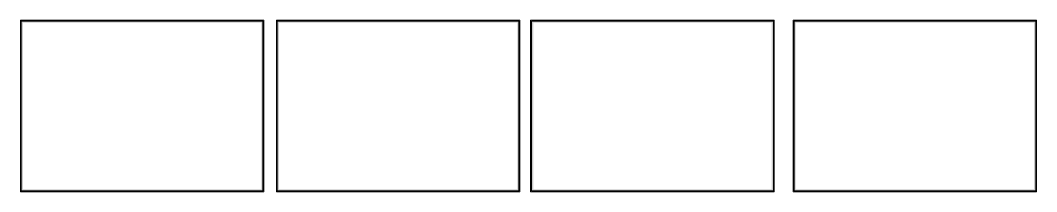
# Model space of a CAD drawing. Header units: millimetres. Extents: x 35877 to 3066687, y -650199 to -40525.
# Drawn here: x 148640 to 149800, y -180510 to -180313 of the extents above; entities that cross this region are included whole.
import ezdxf

# ---------------------------------------------------------------- set-up
doc = ezdxf.new("R2010")
doc.units = ezdxf.units.MM
doc.header["$MEASUREMENT"] = 0
doc.linetypes.add('DASHEDX2', pattern=[1.5, 1, -0.5])
doc.layers.add('Dimension', color=10, linetype='DASHEDX2', lineweight=20)

msp = doc.modelspace()

# ---------------------------------------------------------------- hatches: boundary and pattern name
at = {"layer": 'Dimension', "true_color": 0xd39e00, "transparency": 33554687}
h = msp.add_hatch(color=42, dxfattribs=at)
h.paths.add_polyline_path([(148641, -180314.2), (148641, -180508.6), (148917, -180508.6), (148917, -180314.2)])
h.paths.add_polyline_path([(148642.9, -180316.2), (148915.1, -180316.2), (148915.1, -180506.6), (148642.9, -180506.6)], flags=16)
h = msp.add_hatch(color=42, dxfattribs=at)
h.paths.add_polyline_path([(148933.3, -180314.2), (148933.3, -180508.6), (149209.3, -180508.6), (149209.3, -180314.2)])
h.paths.add_polyline_path([(148935.2, -180316.2), (149207.4, -180316.2), (149207.4, -180506.6), (148935.2, -180506.6)], flags=16)
h = msp.add_hatch(color=42, dxfattribs=at)
h.paths.add_polyline_path([(149223.6, -180314.2), (149223.6, -180508.6), (149499.7, -180508.6), (149499.7, -180314.2)])
h.paths.add_polyline_path([(149225.5, -180316.2), (149497.7, -180316.2), (149497.7, -180506.6), (149225.5, -180506.6)], flags=16)
h = msp.add_hatch(color=42, dxfattribs=at)
h.paths.add_polyline_path([(149523.3, -180314.2), (149523.3, -180508.6), (149799.4, -180508.6), (149799.4, -180314.2)])
h.paths.add_polyline_path([(149525.2, -180316.2), (149797.4, -180316.2), (149797.4, -180506.6), (149525.2, -180506.6)], flags=16)

# ---------------------------------------------------------------- linework, layer by layer
at = {"layer": 'Dimension', "color": 42, "linetype": 'Continuous', "true_color": 0xd39e00, "transparency": 33554687}
for points in [[(148640, -180313.3), (148918, -180313.3), (148918, -180509.5), (148640, -180509.5)], [(148641, -180314.2), (148917, -180314.2), (148917, -180508.6), (148641, -180508.6)], [(148932.3, -180313.3), (149210.3, -180313.3), (149210.3, -180509.5), (148932.3, -180509.5)], [(148933.3, -180314.2), (149209.3, -180314.2), (149209.3, -180508.6), (148933.3, -180508.6)], [(149222.6, -180313.3), (149500.6, -180313.3), (149500.6, -180509.5), (149222.6, -180509.5)], [(149223.6, -180314.2), (149499.7, -180314.2), (149499.7, -180508.6), (149223.6, -180508.6)], [(149522.3, -180313.3), (149800.3, -180313.3), (149800.3, -180509.5), (149522.3, -180509.5)], [(149523.3, -180314.2), (149799.4, -180314.2), (149799.4, -180508.6), (149523.3, -180508.6)]]:
    msp.add_lwpolyline(points, close=True, dxfattribs=at)

doc.saveas('drawing.dxf')
